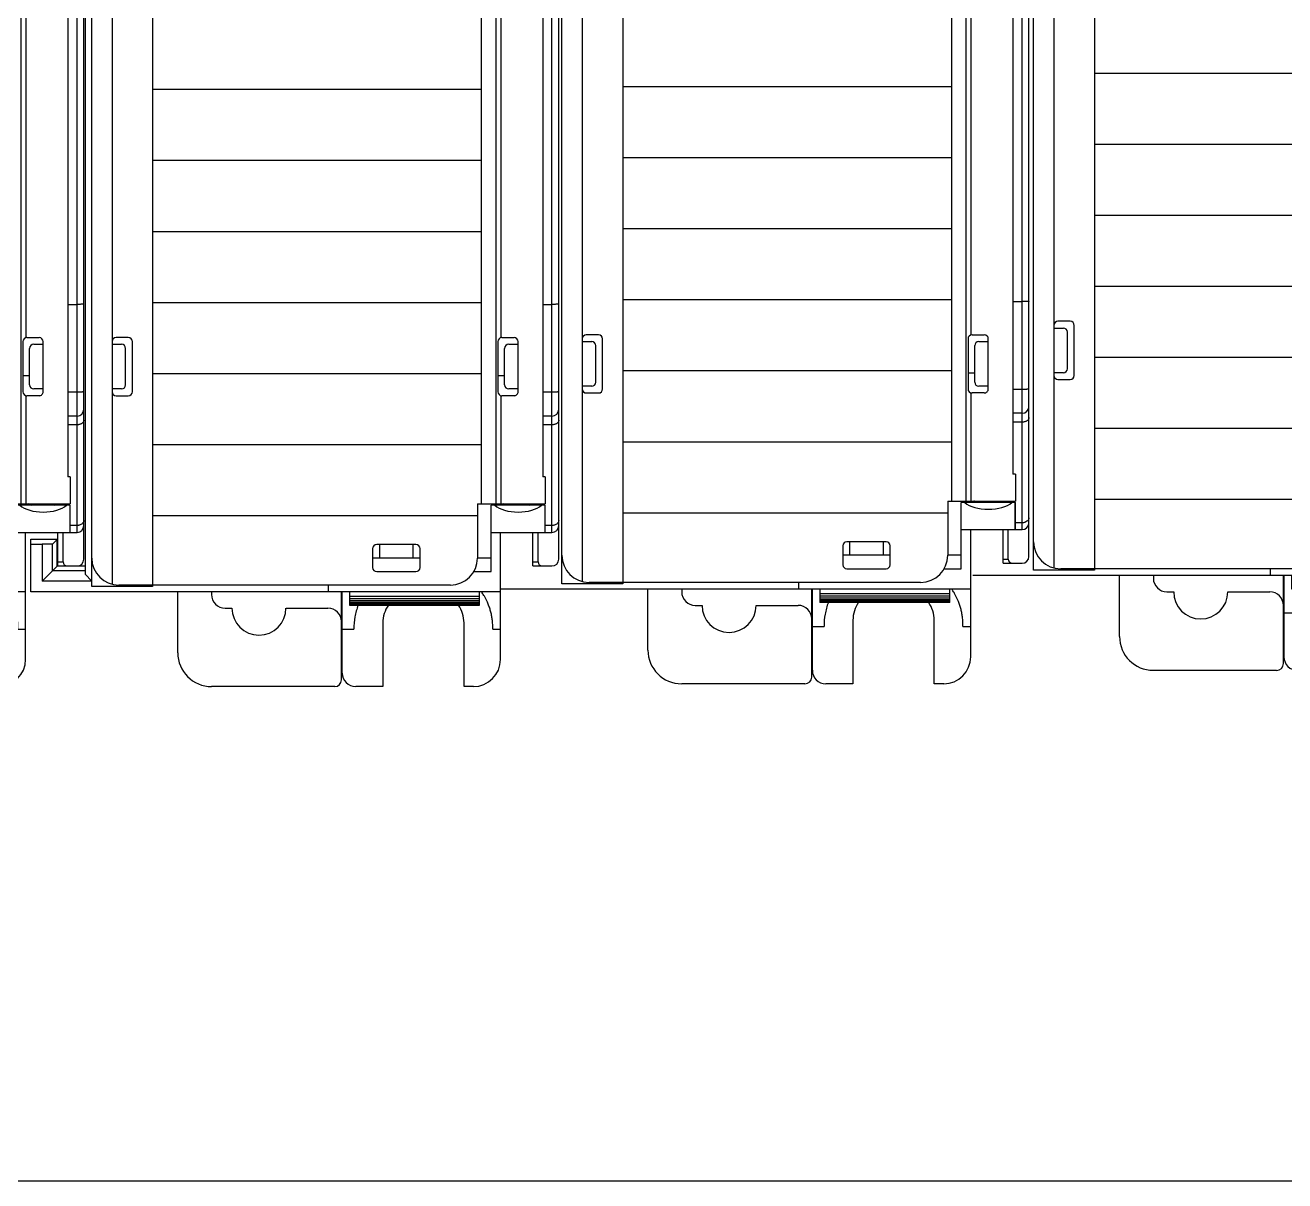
# Model space of a CAD drawing. Header units: inches. Extents: x -38 to 199, y -310 to 64.
# Drawn here: x 36.688 to 40.352, y 51.34 to 54.703 of the extents above; entities that cross this region are included whole.
import ezdxf

# ---------------------------------------------------------------- set-up
doc = ezdxf.new("R2010")
doc.units = ezdxf.units.IN
doc.header["$MEASUREMENT"] = 0
doc.layers.add('off-wire', color=6, linetype='Continuous')
doc.layers.add('PLC', color=7, linetype='Continuous')

# ---------------------------------------------------------------- blocks, each defined once
blk = doc.blocks.new('AI4')
at = {"layer": 'PLC', "linetype": 'Continuous'}
for p, q in [((214.7496, -47.679), (214.7496, -52.2734)), ((216.1276, -52.2296), (216.1276, -47.774)), ((214.7693, -52.2935), (214.7693, -48.5845)), ((214.8284, -48.5845), (214.8284, -52.3025)), ((215.9032, -52.0687), (215.9032, -48.5845)), ((215.9444, -48.5845), (215.9444, -52.0687)), ((216.1079, -52.1514), (216.1079, -48.5845)), ((216.0811, -48.7774), (216.0811, -51.99)), ((215.96, -51.5847), (215.96, -50.4229)), ((216.0811, -51.488), (216.1079, -51.488)), ((214.8756, -51.5845), (214.8402, -51.5845)), ((215.9622, -51.5845), (215.9976, -51.5845)), ((214.8284, -51.6042), (214.8559, -51.6042)), ((214.8677, -51.7223), (214.8677, -51.616)), ((214.8874, -51.742), (214.8874, -51.5963)), ((215.9504, -51.5963), (215.9504, -51.742)), ((215.9701, -51.7223), (215.9701, -51.616)), ((215.9819, -51.6042), (216.0095, -51.6042)), ((216.0095, -51.742), (216.0095, -51.5963)), ((215.9504, -51.6947), (215.9701, -51.6947)), ((214.8559, -51.7341), (214.8284, -51.7341)), ((214.8402, -51.7538), (214.8756, -51.7538)), ((215.96, -52.0687), (215.96, -51.7536)), ((215.9976, -51.7538), (215.9622, -51.7538)), ((216.0095, -51.7341), (215.9819, -51.7341)), ((216.1079, -51.7438), (216.0811, -51.7438)), ((216.1079, -51.8128), (216.0811, -51.8128)), ((216.1079, -51.8385), (216.0811, -51.8385)), ((216.0882, -51.99), (216.0811, -51.99)), ((216.0882, -51.99), (216.0882, -52.0687)), ((215.8913, -52.0687), (216.0882, -52.0687)), ((215.8913, -52.0687), (215.8913, -52.2262)), ((216.0882, -52.0727), (215.9307, -52.0727)), ((215.9307, -52.2656), (215.9307, -52.0727)), ((216.0685, -52.0687), (216.0685, -52.0727)), ((216.087, -52.0727), (216.087, -52.1514)), ((216.0882, -52.1514), (216.0882, -52.0727)), ((216.1079, -52.1315), (216.0882, -52.1315)), ((214.5921, -52.1711), (214.6689, -52.1711)), ((214.5921, -52.3246), (214.5921, -52.1711)), ((215.9307, -52.1514), (216.1079, -52.1514)), ((215.9583, -52.5215), (215.9583, -52.1514)), ((216.0524, -52.2492), (216.0524, -52.1514)), ((216.0674, -52.2374), (216.0674, -52.1514)), ((214.5921, -52.1861), (214.6253, -52.1861)), ((214.6553, -52.1856), (214.6253, -52.1861)), ((214.6253, -52.1861), (214.6253, -52.2935)), ((214.6689, -52.1721), (214.6553, -52.1856)), ((214.6553, -52.2634), (214.6553, -52.1856)), ((214.6689, -52.2498), (214.6689, -52.1721)), ((215.5862, -52.1987), (215.5862, -52.2538)), ((215.7122, -52.1868), (215.598, -52.1868)), ((215.6059, -52.1868), (215.6059, -52.2262)), ((215.7043, -52.2262), (215.7043, -52.1868)), ((215.724, -52.2538), (215.724, -52.1987)), ((215.724, -52.2262), (215.5862, -52.2262)), ((215.9307, -52.2262), (215.8913, -52.2262)), ((216.0524, -52.2374), (216.0674, -52.2374)), ((214.6253, -52.2935), (214.6689, -52.2498)), ((214.7496, -52.2634), (214.6553, -52.2634)), ((214.7496, -52.2498), (214.6689, -52.2498)), ((214.7496, -52.2734), (214.7693, -52.2935)), ((215.598, -52.2656), (215.7122, -52.2656)), ((215.8798, -52.2656), (215.9307, -52.2656)), ((216.0524, -52.2492), (216.1079, -52.2492)), ((214.7693, -52.2935), (214.6253, -52.2935)), ((215.8126, -52.305), (214.848, -52.305)), ((215.4583, -52.3246), (215.4583, -52.305)), ((215.9583, -52.3246), (214.5921, -52.3246)), ((215.0193, -52.5018), (215.0193, -52.3246)), ((215.1177, -52.3246), (215.1177, -52.3325)), ((215.4957, -52.5805), (215.4957, -52.3246)), ((215.4976, -52.5609), (215.4976, -52.3246)), ((215.5193, -52.3249), (215.5193, -52.3634)), ((215.8973, -52.3382), (215.5193, -52.3382)), ((215.8973, -52.345), (215.5193, -52.345)), ((215.8973, -52.3508), (215.5193, -52.3508)), ((215.8973, -52.3634), (215.8973, -52.3249)), ((215.1571, -52.3719), (215.1768, -52.3719)), ((215.3343, -52.3719), (215.4563, -52.3719)), ((215.8973, -52.3555), (215.5193, -52.3555)), ((215.8973, -52.3592), (215.5193, -52.3592)), ((215.8973, -52.3618), (215.5193, -52.3618)), ((215.8973, -52.3634), (215.5193, -52.3634)), ((215.8973, -52.3639), (215.5193, -52.3639)), ((215.6158, -52.4152), (215.6158, -52.6002)), ((215.852, -52.6002), (215.852, -52.4152)), ((215.4976, -52.4329), (215.532, -52.4329)), ((215.9357, -52.4329), (215.9583, -52.4329)), ((215.476, -52.6002), (215.1177, -52.6002)), ((215.6158, -52.6002), (215.537, -52.6002)), ((215.8795, -52.6002), (215.852, -52.6002))]:
    blk.add_line(p, q, dxfattribs=at)
at = {"layer": 'PLC'}
for p, q in [((214.9461, -50.862), (215.9032, -50.862)), ((214.9461, -51.0687), (215.9032, -51.0687)), ((214.9461, -51.2754), (215.9032, -51.2754)), ((214.9461, -51.4821), (215.9032, -51.4821)), ((214.9461, -51.6888), (215.9032, -51.6888)), ((214.9461, -51.8955), (215.9032, -51.8955)), ((214.9461, -52.1022), (215.8913, -52.1022))]:
    blk.add_line(p, q, dxfattribs=at)
blk.add_lwpolyline([(214.7693, -48.5845), (214.9461, -48.5845), (214.9461, -52.3089), (214.7693, -52.3089)], close=True, dxfattribs=at)
at = {"layer": 'PLC', "linetype": 'Continuous'}
for centre, radius, start, end in [((214.8402, -51.5963), 0.0118, 90, 179.9886), ((214.8756, -51.5963), 0.0118, 0, 90), ((215.9622, -51.5963), 0.0118, 90, 180), ((215.9976, -51.5963), 0.0118, 0, 90), ((214.8559, -51.616), 0.0118, 0, 90), ((215.9819, -51.616), 0.0118, 90, 180), ((214.8559, -51.7223), 0.0118, 270, 360), ((215.9819, -51.7223), 0.0118, 180, 270), ((214.8402, -51.742), 0.0118, 180.0095, 270), ((214.8756, -51.742), 0.0118, 270, 360), ((215.9622, -51.742), 0.0118, 180, 270), ((215.9976, -51.742), 0.0118, 270, 0.0044), ((216.1079, -51.7931), 0.0197, 270, 359.9978), ((215.9671, -52.0805), 0.0118, 40.5479, 90), ((216.0518, -52.0805), 0.0118, 112.5, 139.4521), ((216.1079, -52.1317), 0.0197, 270, 359.9991), ((215.598, -52.1987), 0.0118, 90, 180), ((215.7122, -52.1987), 0.0118, 0, 90), ((214.848, -52.2262), 0.0787, 180, 270), ((215.8126, -52.2262), 0.0787, 270, 0), ((216.1079, -52.2296), 0.0197, 270, 0), ((215.598, -52.2538), 0.0118, 180, 270), ((215.7122, -52.2538), 0.0118, 270, 0), ((215.1571, -52.3325), 0.0394, 180, 270), ((215.7629, -52.4232), 0.1713, 33.8916, 35.1241), ((215.7613, -52.4243), 0.1733, 32.0748, 33.8895), ((215.7592, -52.4256), 0.1757, 30.1195, 32.0722), ((215.2555, -52.3719), 0.0787, 180, 0), ((215.4563, -52.4113), 0.0394, 0, 90), ((215.7083, -52.4152), 0.0925, 145.6538, 180), ((215.7595, -52.4152), 0.0925, 0, 34.3463), ((215.1177, -52.5018), 0.0984, 180, 270), ((215.8795, -52.5215), 0.0787, 270, 0), ((215.537, -52.5609), 0.0394, 180, 270), ((215.476, -52.5805), 0.0197, 270, 0)]:
    blk.add_arc(centre, radius, start, end, dxfattribs=at)
for centre, major_axis, ratio, start_param, end_param in [((216.0095, -52.053), (0.0787, 0), 0.5, 3.665191, 5.759587), ((216.0792, -52.2374), (0.0118, 0), 0.999848, 3.141593, 4.712389)]:
    blk.add_ellipse(centre, major_axis=major_axis, ratio=ratio, start_param=start_param, end_param=end_param, dxfattribs=at)
for points, knots in [([(216.1276, -51.4869), (216.1276, -51.4869), (216.1275, -51.487), (216.1275, -51.487), (216.1273, -51.4871), (216.1272, -51.4871), (216.127, -51.4872), (216.1266, -51.4873), (216.126, -51.4873), (216.1252, -51.4874), (216.1242, -51.4875), (216.1231, -51.4876), (216.1212, -51.4877), (216.1187, -51.4878), (216.1153, -51.4879), (216.1117, -51.488), (216.1092, -51.488), (216.1079, -51.488)], [0, 0, 0, 0, 0.002842, 0.007273, 0.013786, 0.022509, 0.033481, 0.046706, 0.079887, 0.121887, 0.172267, 0.23051, 0.296093, 0.446892, 0.619054, 0.806193, 1, 1, 1, 1]), ([(216.1276, -51.7414), (216.1276, -51.7414), (216.1276, -51.7415), (216.1275, -51.7417), (216.1273, -51.7418), (216.1271, -51.7419), (216.1267, -51.7421), (216.126, -51.7424), (216.1252, -51.7426), (216.1242, -51.7428), (216.1231, -51.743), (216.1212, -51.7432), (216.1187, -51.7435), (216.114, -51.7438), (216.1104, -51.7438), (216.1079, -51.7438)], [0, 0, 0, 0, 0.006031, 0.012929, 0.021264, 0.031354, 0.057354, 0.091546, 0.134002, 0.184415, 0.242349, 0.307332, 0.456204, 0.625694, 1, 1, 1, 1]), ([(216.1276, -51.8252), (216.1276, -51.8261), (216.1273, -51.8279), (216.1261, -51.8304), (216.1243, -51.8327), (216.1218, -51.8347), (216.1188, -51.8364), (216.1154, -51.8376), (216.1117, -51.8383), (216.1092, -51.8385), (216.1079, -51.8385)], [0, 0, 0, 0, 0.100092, 0.204902, 0.317205, 0.438585, 0.56921, 0.707955, 0.852748, 1, 1, 1, 1]), ([(216.1218, -52.1272), (216.1199, -52.1286), (216.1165, -52.1302), (216.1117, -52.1313), (216.1092, -52.1315), (216.1079, -52.1315)], [0, 0, 0, 0, 0.483117, 0.739904, 1, 1, 1, 1]), ([(216.1276, -52.1168), (216.1276, -52.1178), (216.1273, -52.1197), (216.1262, -52.1225), (216.1243, -52.1251), (216.1227, -52.1265), (216.1218, -52.1272)], [0, 0, 0, 0, 0.234677, 0.477026, 0.731179, 1, 1, 1, 1]), ([(215.9357, -52.4329), (215.936, -52.4247), (215.9354, -52.4123), (215.933, -52.396), (215.9303, -52.3839), (215.9268, -52.3719), (215.921, -52.3561), (215.9154, -52.3447), (215.9112, -52.3374)], [0, 0, 0, 0, 0.246902, 0.370862, 0.495205, 0.620107, 0.745786, 1, 1, 1, 1]), ([(215.5442, -52.3632), (215.5399, -52.3743), (215.5335, -52.3973), (215.5317, -52.4211), (215.532, -52.4329)], [0, 0, 0, 0, 0.502407, 1, 1, 1, 1])]:
    blk.add_open_spline(points, degree=3, knots=knots, dxfattribs=at)
blk = doc.blocks.new('8')
at = {"layer": 'PLC', "color": 1, "linetype": 'Continuous'}
for p, q in [((5.9607, -175.379), (5.9607, -170.9235)), ((4.6615, -171.7339), (4.6615, -175.4519)), ((5.7363, -175.2182), (5.7363, -171.7339)), ((5.7775, -171.7339), (5.7775, -175.2182)), ((5.941, -175.3008), (5.941, -171.7339)), ((5.9142, -171.9268), (5.9142, -175.1394)), ((5.7931, -174.7341), (5.7931, -173.5723)), ((5.9142, -174.6374), (5.941, -174.6374)), ((4.6615, -174.7536), (4.689, -174.7536)), ((4.7087, -174.7339), (4.6733, -174.7339)), ((4.7205, -174.8914), (4.7205, -174.7457)), ((5.7835, -174.7457), (5.7835, -174.8914)), ((5.7953, -174.7339), (5.8308, -174.7339)), ((5.815, -174.7536), (5.8426, -174.7536)), ((5.8426, -174.8914), (5.8426, -174.7457)), ((4.7008, -174.8717), (4.7008, -174.7654)), ((5.8032, -174.8717), (5.8032, -174.7654)), ((5.7835, -174.8441), (5.8032, -174.8441)), ((4.689, -174.8835), (4.6615, -174.8835)), ((4.6733, -174.9032), (4.7087, -174.9032)), ((5.7931, -175.2182), (5.7931, -174.903)), ((5.8308, -174.9032), (5.7953, -174.9032)), ((5.8426, -174.8835), (5.815, -174.8835)), ((5.941, -174.8933), (5.9142, -174.8933)), ((5.941, -174.9623), (5.9142, -174.9623)), ((5.941, -174.9879), (5.9142, -174.9879)), ((5.9213, -175.1394), (5.9142, -175.1394)), ((5.9213, -175.1394), (5.9213, -175.2182)), ((5.7245, -175.2182), (5.9213, -175.2182)), ((5.7245, -175.2182), (5.7245, -175.3756)), ((5.9213, -175.2221), (5.7638, -175.2221)), ((5.7638, -175.415), (5.7638, -175.2221)), ((5.9016, -175.2182), (5.9016, -175.2221)), ((5.9201, -175.2221), (5.9201, -175.3008)), ((5.9213, -175.3008), (5.9213, -175.2221)), ((5.7638, -175.3008), (5.941, -175.3008)), ((5.7914, -175.6709), (5.7914, -175.3008)), ((5.8855, -175.3987), (5.8855, -175.3008)), ((5.9005, -175.3869), (5.9005, -175.3008)), ((5.941, -175.2809), (5.9213, -175.2809)), ((5.5453, -175.3363), (5.4312, -175.3363)), ((5.439, -175.3363), (5.439, -175.3756)), ((5.5375, -175.3756), (5.5375, -175.3363)), ((5.4193, -175.3481), (5.4193, -175.4032)), ((5.5571, -175.3756), (5.4193, -175.3756)), ((5.5571, -175.4032), (5.5571, -175.3481)), ((5.7638, -175.3756), (5.7245, -175.3756)), ((5.4312, -175.415), (5.5453, -175.415)), ((5.7129, -175.415), (5.7638, -175.415)), ((5.8855, -175.3869), (5.9005, -175.3869)), ((5.8855, -175.3987), (5.941, -175.3987)), ((5.6457, -175.4544), (4.6812, -175.4544)), ((5.2914, -175.4741), (5.2914, -175.4544)), ((5.7914, -175.4741), (4.4253, -175.4741)), ((4.8524, -175.6512), (4.8524, -175.4741)), ((4.9508, -175.4741), (4.9508, -175.4819)), ((5.3288, -175.73), (5.3288, -175.4741)), ((5.3308, -175.7103), (5.3308, -175.4741)), ((5.3524, -175.4743), (5.3524, -175.5128)), ((5.7304, -175.4876), (5.3524, -175.4876)), ((5.7304, -175.5128), (5.7304, -175.4743)), ((4.9902, -175.5213), (5.0099, -175.5213)), ((5.1674, -175.5213), (5.2894, -175.5213)), ((5.7304, -175.4944), (5.3524, -175.4944)), ((5.7304, -175.5002), (5.3524, -175.5002)), ((5.7304, -175.5049), (5.3524, -175.5049)), ((5.7304, -175.5086), (5.3524, -175.5086)), ((5.7304, -175.5112), (5.3524, -175.5112)), ((5.7304, -175.5128), (5.3524, -175.5128)), ((5.7304, -175.5133), (5.3524, -175.5133)), ((5.4489, -175.5646), (5.4489, -175.7497)), ((5.6851, -175.7497), (5.6851, -175.5646)), ((5.3308, -175.5823), (5.3651, -175.5823)), ((5.7688, -175.5823), (5.7914, -175.5823)), ((5.3091, -175.7497), (4.9508, -175.7497)), ((5.4489, -175.7497), (5.3701, -175.7497)), ((5.7127, -175.7497), (5.6851, -175.7497))]:
    blk.add_line(p, q, dxfattribs=at)
at = {"layer": 'PLC', "color": 1}
for p, q in [((4.7792, -174.0115), (5.7363, -174.0115)), ((4.7792, -174.2182), (5.7363, -174.2182)), ((4.7792, -174.4249), (5.7363, -174.4249)), ((4.7792, -174.6315), (5.7363, -174.6315)), ((4.7792, -174.8382), (5.7363, -174.8382)), ((4.7792, -175.0449), (5.7363, -175.0449)), ((4.7792, -175.2516), (5.7245, -175.2516))]:
    blk.add_line(p, q, dxfattribs=at)
blk.add_lwpolyline([(4.6024, -171.7339), (4.7792, -171.7339), (4.7792, -175.4583), (4.6024, -175.4583)], close=True, dxfattribs=at)
at = {"layer": 'PLC', "color": 1, "linetype": 'Continuous'}
for centre, radius, start, end in [((4.6733, -174.7457), 0.0118, 90, 179.9886), ((4.689, -174.7654), 0.0118, 0, 90), ((4.7087, -174.7457), 0.0118, 0, 90), ((5.7953, -174.7457), 0.0118, 90, 180), ((5.815, -174.7654), 0.0118, 90, 180), ((5.8308, -174.7457), 0.0118, 0, 90), ((4.6733, -174.8914), 0.0118, 180.0095, 270), ((4.689, -174.8717), 0.0118, 270, 360), ((4.7087, -174.8914), 0.0118, 270, 360), ((5.7953, -174.8914), 0.0118, 180, 270), ((5.815, -174.8717), 0.0118, 180, 270), ((5.8308, -174.8914), 0.0118, 270, 0.0044), ((5.941, -174.9426), 0.0197, 270, 359.9978), ((5.8003, -175.23), 0.0118, 40.5479, 90), ((5.8849, -175.23), 0.0118, 112.5, 139.4521), ((5.941, -175.2812), 0.0197, 270, 359.9991), ((5.4312, -175.3481), 0.0118, 90, 180), ((5.5453, -175.3481), 0.0118, 0, 90), ((4.6812, -175.3756), 0.0787, 180, 270), ((5.6457, -175.3756), 0.0787, 270, 0), ((5.941, -175.379), 0.0197, 270, 0), ((5.4312, -175.4032), 0.0118, 180, 270), ((5.5453, -175.4032), 0.0118, 270, 0), ((4.9902, -175.4819), 0.0394, 180, 270), ((5.596, -175.5726), 0.1713, 33.8916, 35.1241), ((5.5944, -175.5737), 0.1733, 32.0748, 33.8895), ((5.5923, -175.575), 0.1757, 30.1195, 32.0722), ((5.0886, -175.5213), 0.0787, 180, 0), ((5.2894, -175.5607), 0.0394, 0, 90), ((5.5414, -175.5646), 0.0925, 145.6538, 180), ((5.5926, -175.5646), 0.0925, 0, 34.3463), ((4.9508, -175.6512), 0.0984, 180, 270), ((5.7127, -175.6709), 0.0787, 270, 0), ((5.3701, -175.7103), 0.0394, 180, 270), ((5.3091, -175.73), 0.0197, 270, 0)]:
    blk.add_arc(centre, radius, start, end, dxfattribs=at)
for centre, major_axis, ratio, start_param, end_param in [((5.8426, -175.2024), (0.0787, 0), 0.5, 3.665191, 5.759587), ((5.9123, -175.3869), (0.0118, 0), 0.999848, 3.141593, 4.712389)]:
    blk.add_ellipse(centre, major_axis=major_axis, ratio=ratio, start_param=start_param, end_param=end_param, dxfattribs=at)
for points, knots in [([(5.9607, -174.6364), (5.9607, -174.6364), (5.9607, -174.6364), (5.9606, -174.6365), (5.9605, -174.6365), (5.9603, -174.6366), (5.9601, -174.6366), (5.9597, -174.6367), (5.9591, -174.6368), (5.9583, -174.6369), (5.9573, -174.6369), (5.9562, -174.637), (5.9544, -174.6371), (5.9518, -174.6372), (5.9484, -174.6373), (5.9448, -174.6374), (5.9423, -174.6374), (5.941, -174.6374)], [0, 0, 0, 0, 0.002842, 0.007273, 0.013786, 0.022509, 0.033481, 0.046706, 0.079887, 0.121887, 0.172267, 0.23051, 0.296093, 0.446892, 0.619054, 0.806193, 1, 1, 1, 1]), ([(5.9607, -174.8908), (5.9607, -174.8909), (5.9607, -174.891), (5.9606, -174.8911), (5.9605, -174.8912), (5.9602, -174.8914), (5.9598, -174.8916), (5.9591, -174.8918), (5.9583, -174.892), (5.9573, -174.8922), (5.9562, -174.8924), (5.9544, -174.8926), (5.9518, -174.8929), (5.9472, -174.8932), (5.9435, -174.8933), (5.941, -174.8933)], [0, 0, 0, 0, 0.006031, 0.012929, 0.021264, 0.031354, 0.057354, 0.091546, 0.134002, 0.184415, 0.242349, 0.307332, 0.456204, 0.625694, 1, 1, 1, 1]), ([(5.9607, -174.9747), (5.9607, -174.9755), (5.9604, -174.9773), (5.9593, -174.9799), (5.9574, -174.9822), (5.9549, -174.9842), (5.9519, -174.9858), (5.9485, -174.987), (5.9448, -174.9878), (5.9423, -174.9879), (5.941, -174.9879)], [0, 0, 0, 0, 0.100092, 0.204902, 0.317205, 0.438585, 0.56921, 0.707955, 0.852748, 1, 1, 1, 1]), ([(5.9607, -175.2662), (5.9607, -175.2672), (5.9604, -175.2692), (5.9593, -175.272), (5.9574, -175.2745), (5.9558, -175.276), (5.9549, -175.2766)], [0, 0, 0, 0, 0.234677, 0.477026, 0.731179, 1, 1, 1, 1]), ([(5.9549, -175.2766), (5.953, -175.2781), (5.9496, -175.2797), (5.9448, -175.2807), (5.9423, -175.2809), (5.941, -175.2809)], [0, 0, 0, 0, 0.483117, 0.739904, 1, 1, 1, 1]), ([(5.7688, -175.5823), (5.7691, -175.5741), (5.7685, -175.5617), (5.7661, -175.5454), (5.7634, -175.5333), (5.7599, -175.5213), (5.7541, -175.5056), (5.7485, -175.4942), (5.7443, -175.4868)], [0, 0, 0, 0, 0.246902, 0.370862, 0.495205, 0.620107, 0.745786, 1, 1, 1, 1]), ([(5.3773, -175.5126), (5.373, -175.5238), (5.3666, -175.5467), (5.3648, -175.5705), (5.3651, -175.5823)], [0, 0, 0, 0, 0.502407, 1, 1, 1, 1])]:
    blk.add_open_spline(points, degree=3, knots=knots, dxfattribs=at)

msp = doc.modelspace()

# ---------------------------------------------------------------- linework, layer by layer
for points in [[(17.8358, 51.33955), (52.8358, 51.33955), (52.8358, 59.08955)], [(17.8358, 51.33955), (52.8358, 51.33955), (52.8358, 49.33955), (17.8358, 49.33955), (17.8358, 51.33955)]]:
    msp.add_lwpolyline(points)

# ---------------------------------------------------------------- block references
for p in [(-179.26931, 105.3782), (-177.88783, 105.3782)]:
    msp.add_blockref('AI4', p)
at = {"layer": 'off-wire', "color": 0}
for p in [(35.01848, 228.57485), (33.64662, 228.53557)]:
    msp.add_blockref('8', p, dxfattribs=at)

doc.saveas('drawing.dxf')
